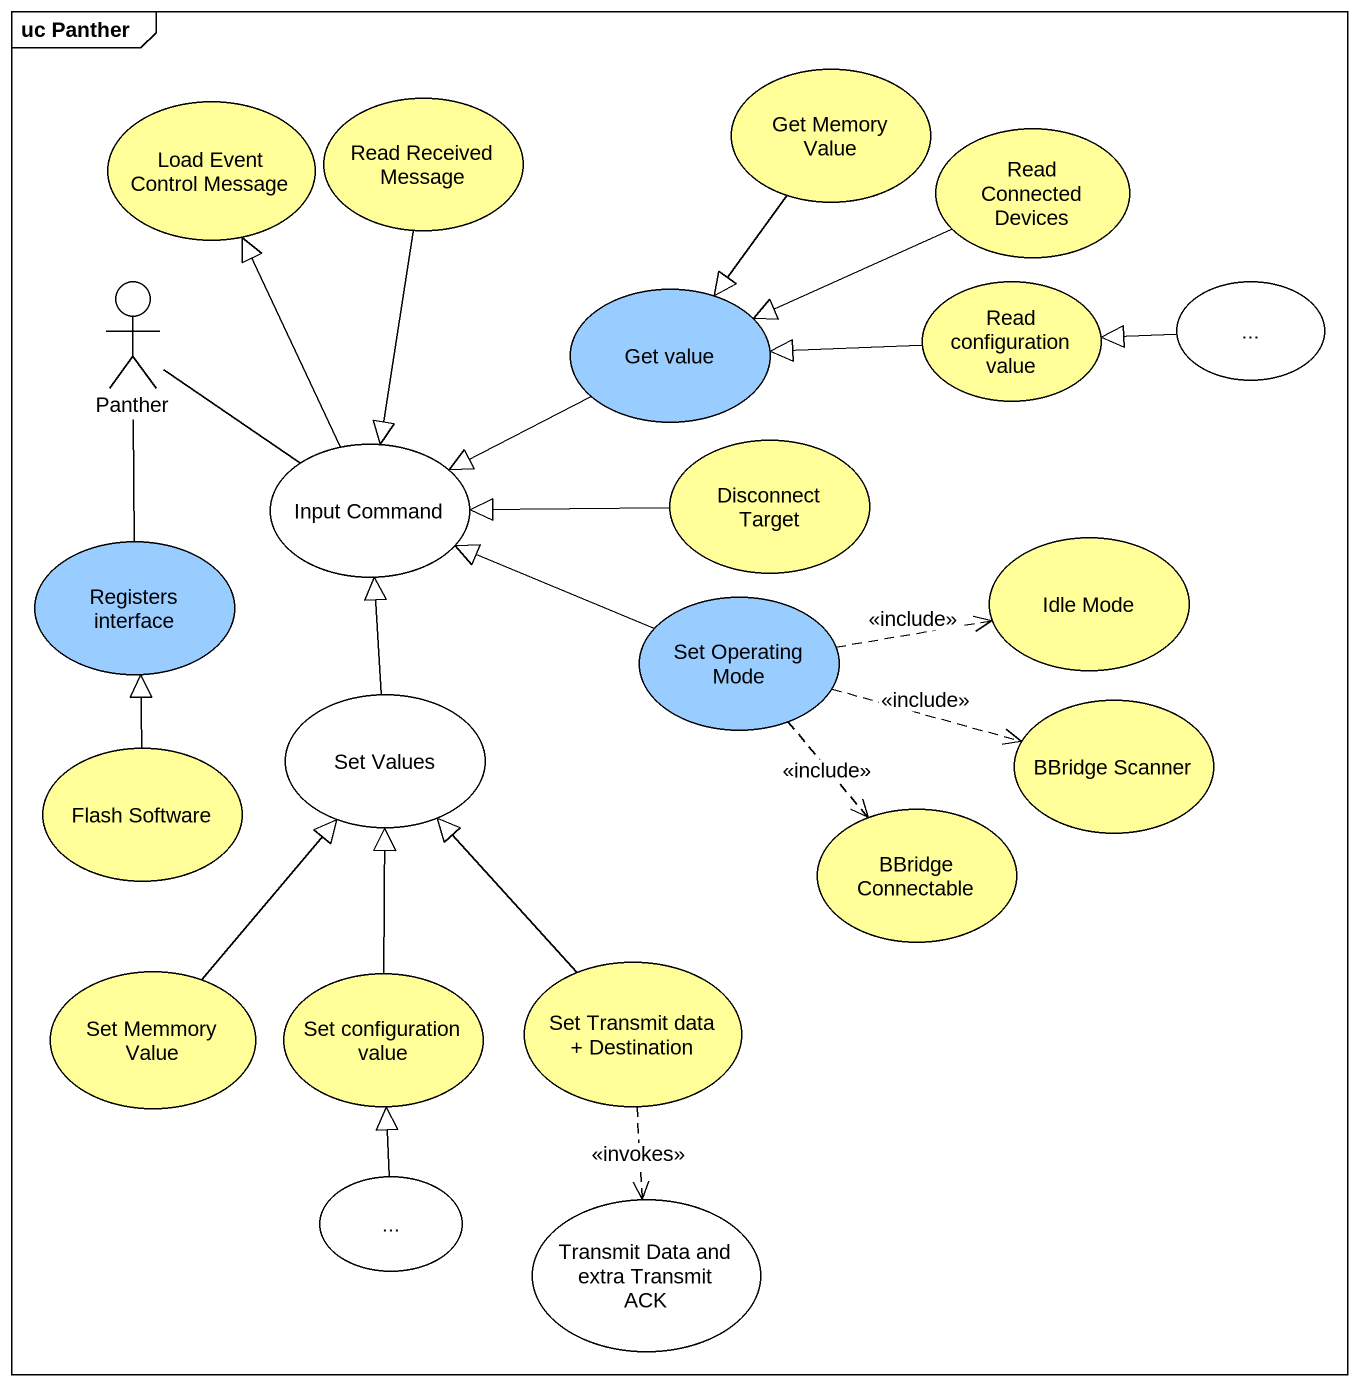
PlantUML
@startuml
mainframe uc Panther
usecase "Get Memory Value" as Get_Memory_Value #FFFE99
usecase "Load Event Control Message" as Load_Event_Control_Message #FFFE99
usecase "Read Received Message" as Read_Received_Message #FFFE99
usecase "Read Connected Devices" as Read_Connected_Devices #FFFE99
actor Panther
usecase "Get value" as Get_value #99CCFF
usecase "Read configuration value" as Read_configuration_value #FFFE99
usecase "..." as usecase1
usecase "Input Command" as Input_Command
usecase "Disconnect Target" as Disconnect_Target #FFFE99
usecase "Registers interface" as Registers_interface #99CCFF
usecase "Set Operating Mode" as Set_Operating_Mode #99CCFF
usecase "Idle Mode" as Idle_Mode #FFFE99
usecase "Flash Software" as Flash_Software #FFFE99
usecase "Set Values" as Set_Values
usecase "BBridge Scanner" as BBridge_Scanner #FFFE99
usecase "BBridge Connectable" as BBridge_Connectable #FFFE99
usecase "Set Memmory Value" as Set_Memmory_Value #FFFE99
usecase "Set configuration value" as Set_configuration_value #FFFE99
usecase "Set Transmit data + Destination" as Set_Transmit_data #FFFE99
usecase "..." as usecase2
usecase "Transmit Data and extra Transmit ACK" as Transmit_Data_and_extra
Get_Memory_Value --|> Get_value
Read_Received_Message --|> Input_Command
Read_Connected_Devices -left-|> Get_value
Panther -- Input_Command
Panther -- Registers_interface
Get_value -left-|> Input_Command
Read_configuration_value -left-|> Get_value
usecase1 -left-|> Read_configuration_value
Input_Command -up-|> Load_Event_Control_Message
Disconnect_Target -left-|> Input_Command
Set_Operating_Mode -left-|> Input_Command
Set_Operating_Mode .right.> Idle_Mode : <<include>>
Set_Operating_Mode .right.> BBridge_Scanner : <<include>>
Set_Operating_Mode ..> BBridge_Connectable : <<include>>
Flash_Software -up-|> Registers_interface
Set_Values -up-|> Input_Command
Set_Memmory_Value -up-|> Set_Values
Set_configuration_value -up-|> Set_Values
Set_Transmit_data -up-|> Set_Values
Set_Transmit_data ..> Transmit_Data_and_extra : <<invokes>>
usecase2 -up-|> Set_configuration_value
@enduml
